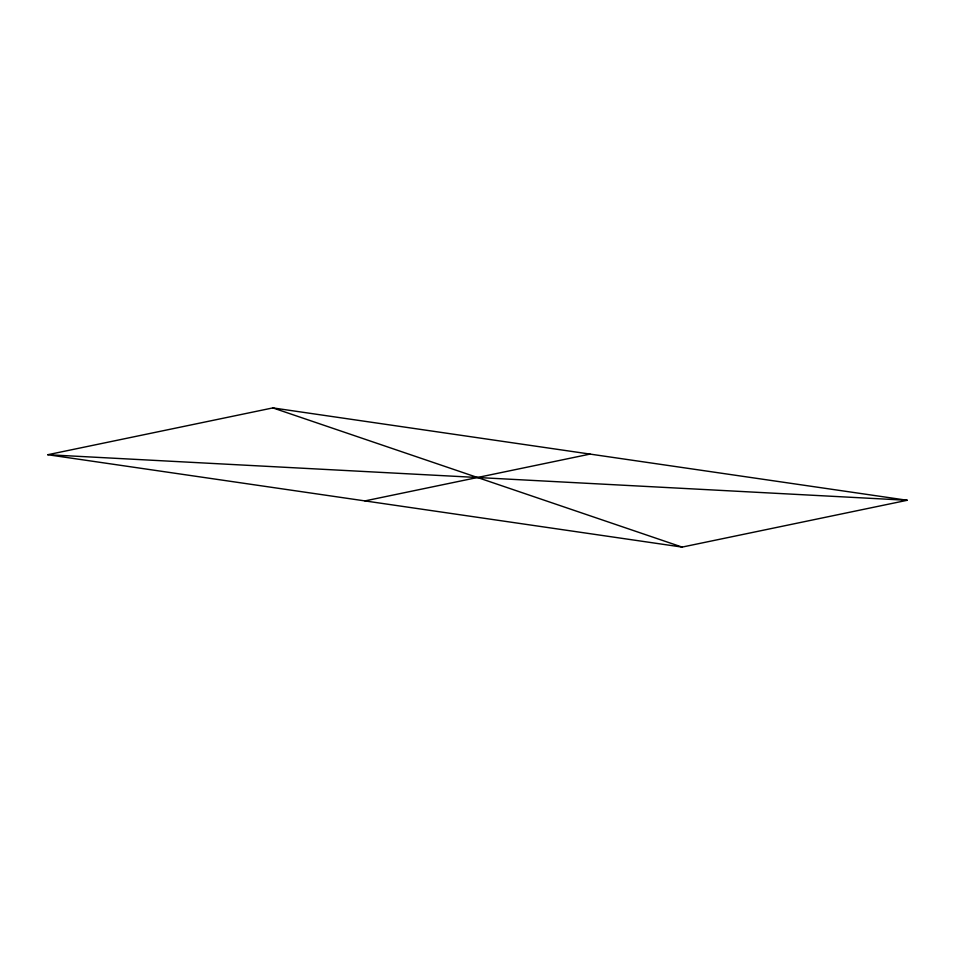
<?xml version="1.0" encoding="UTF-8"?>
<svg xmlns="http://www.w3.org/2000/svg" width="955" height="955" viewBox="0 0 955 955"><rect width="100%" height="100%" fill="white"/><g stroke="black" fill="none" stroke-linecap="round" stroke-linejoin="round"><path stroke-width="1.43" d="M47.75 454.723L272.879 407.904L907.25 500.277L682.121 547.096L47.75 454.723L907.25 500.277M364.929 500.909L590.071 454.091M272.879 407.904L682.121 547.096"/></g></svg>
